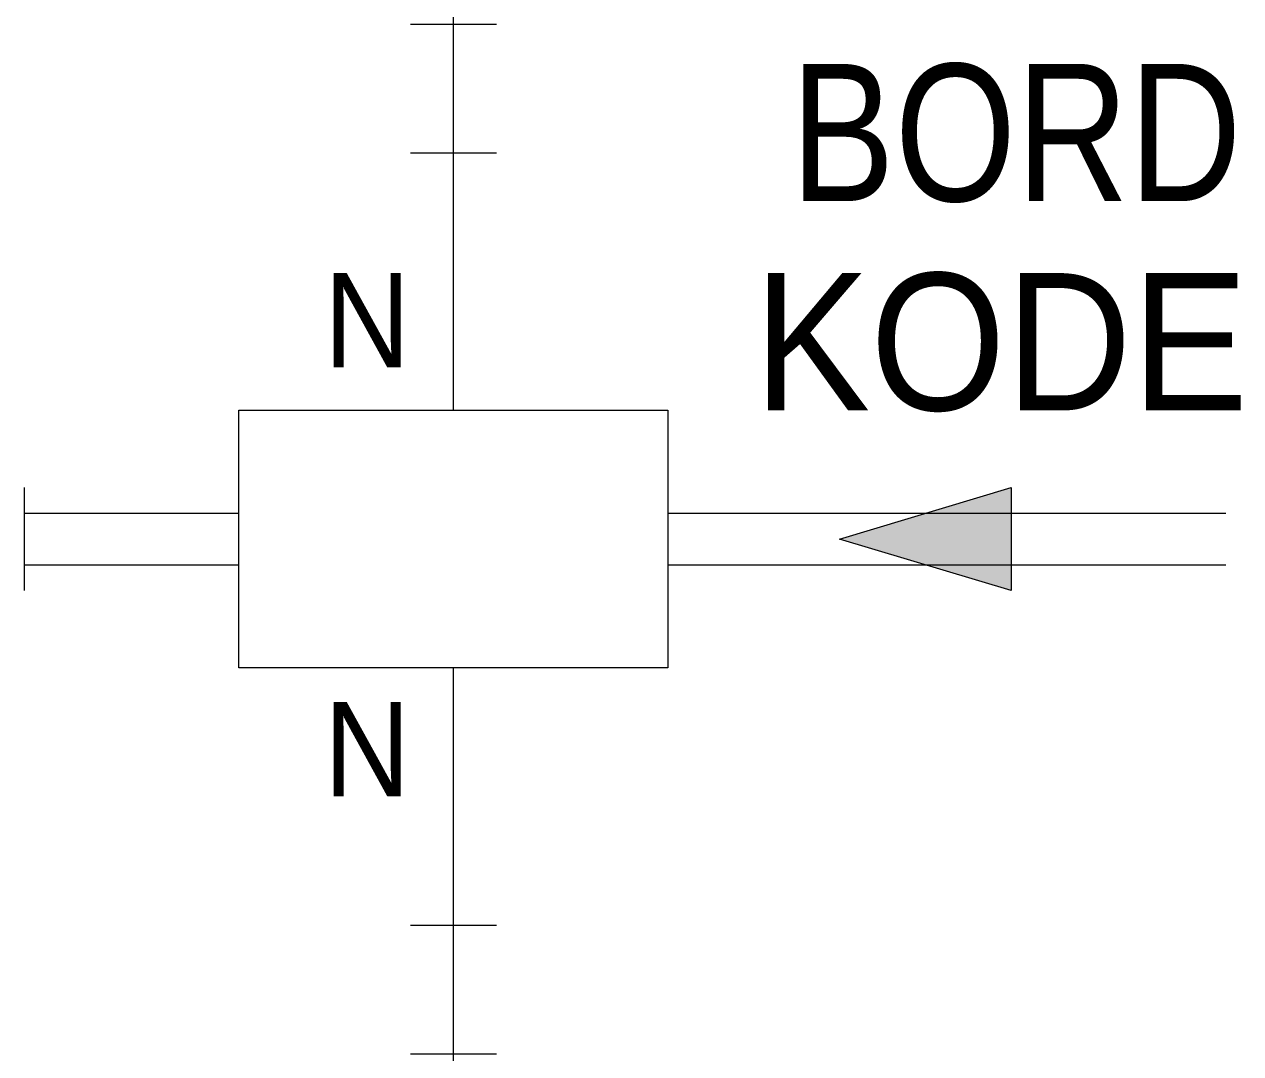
# Model space of a CAD drawing. Extents: x 205 to 233.3, y 135 to 159.
import ezdxf
from ezdxf.enums import TextEntityAlignment as Align

# ---------------------------------------------------------------- set-up
doc = ezdxf.new("R2010")
doc.units = 0
doc.header["$PDMODE"] = 2
doc.linetypes.add('DASHED', pattern=[0])
for name, color, linetype in [('1', 8, 'CONTINUOUS'), ('10', 8, 'DASHED'), ('11', 30, 'DASHED'), ('12', 30, 'DASHED'), ('3', 30, 'CONTINUOUS'), ('C', 7, 'CONTINUOUS')]:
    doc.layers.add(name, color=color, linetype=linetype)

msp = doc.modelspace()

# ---------------------------------------------------------------- linework, layer by layer
at = {"layer": '1', "color": 0}
for p, q in [((215, 150), (215, 159)), ((214, 156), (216, 156)), ((205, 148.2), (205, 145.8)), ((224, 147), (228, 148.2)), ((228, 148.2), (228, 145.8)), ((205, 147.6), (210, 147.6)), ((220, 147.6), (233, 147.6)), ((228, 145.8), (224, 147)), ((205, 146.4), (210, 146.4)), ((220, 146.4), (233, 146.4)), ((215, 135), (215, 144)), ((214, 138), (216, 138))]:
    msp.add_line(p, q, dxfattribs=at)
msp.add_solid([(224, 147), (228, 148.2), (228, 145.8)], dxfattribs=at)
at = {"layer": '3', "color": 0}
for p, q in [((210, 150), (220, 150)), ((210, 144), (210, 150)), ((220, 150), (220, 144)), ((220, 144), (210, 144))]:
    msp.add_line(p, q, dxfattribs=at)
at = {"layer": 'C', "color": 0}
for p in [(215, 159), (215, 135)]:
    msp.add_point(p, dxfattribs=at)

# ---------------------------------------------------------------- texts
at = {"layer": '10', "color": 0, "width": 0.95}
for text, p in [('1', (214, 151)), ('2', (214, 141))]:
    msp.add_attdef('N', text=text, height=2.2, dxfattribs=at).set_placement(p, align=Align.RIGHT)
at = {"layer": '11', "color": 0, "width": 0.85}
msp.add_attdef('BORD', (222.858, 154.877), '', height=3.2, dxfattribs=at)
at = {"layer": '12', "color": 0, "width": 0.95}
msp.add_attdef('KODE', (222, 150), '-K', height=3.2, dxfattribs=at)

doc.saveas('drawing.dxf')
